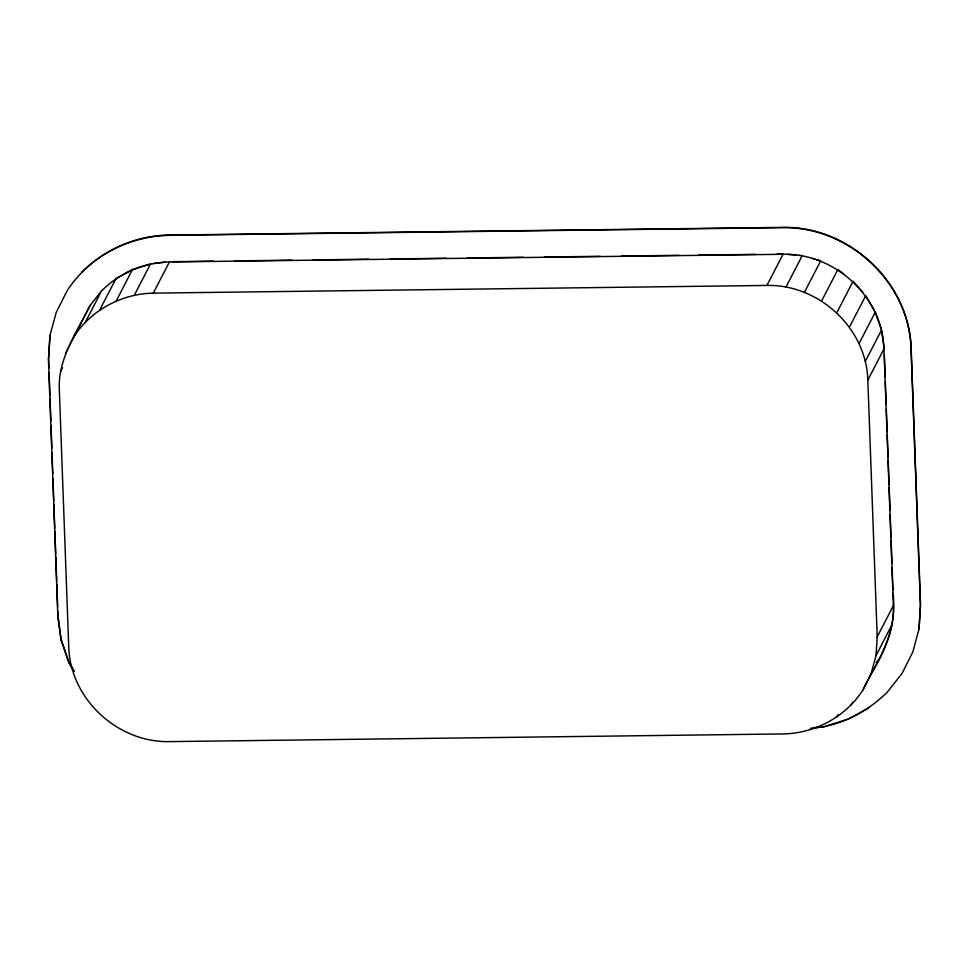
<?xml version="1.0" encoding="UTF-8"?>
<svg xmlns="http://www.w3.org/2000/svg" width="969" height="969" viewBox="0 0 969 969"><rect width="100%" height="100%" fill="white"/><g stroke="black" fill="none" stroke-linecap="round" stroke-linejoin="round"><path stroke-width="1.45" d="M74.08 671.565L69.017 662.905L61.095 640.012L57.837 616.139L48.45 359.402L49.964 335.48L56.214 312.406L66.934 291.088C88.894 256.882 128.09 235.83 168.582 235.067L782.225 227.388C848.42 225.765 909.334 281.749 911.163 348.331L920.55 605.068L919.036 629.002L912.786 652.064L902.066 673.394L887.265 692.145C866.734 712.457 839.457 726.568 810.387 728.313M48.922 368.196L48.595 359.136L49.964 335.48M90.117 305.32C76.926 332.319 57.546 358.651 59.351 390.228L68.738 646.965C70.18 699.073 117.843 742.884 169.648 741.612L783.303 733.933C814.905 733.339 845.489 716.939 862.737 690.303C875.903 663.402 895.162 637.142 893.357 605.686L883.97 348.949C882.529 296.829 834.866 253.018 783.061 254.29L169.405 261.969C144.09 262.635 119.453 272.931 101.563 290.918M862.737 690.303L871.131 673.625L876.012 655.565L877.199 636.839L867.824 380.102C866.383 327.994 818.708 284.183 766.915 285.443L153.259 293.135C121.646 293.728 91.062 310.128 73.826 336.752M871.131 673.625C886.441 649.654 896.579 622.086 893.055 593.331M81.88 272.047L81.735 272.325C104.604 249.348 136.084 236.182 168.436 235.346L782.092 227.654C848.275 226.043 909.188 282.015 911.03 348.61L920.405 605.346L919.036 629.002M82.232 321.005L89.972 305.598L101.697 290.639L85.405 322.071M65.432 353.443L81.578 322.289M60.55 371.502L62.561 367.602M99.734 309.971L116.026 278.539L132.535 269.467L149.226 264.222M116.244 300.899L132.535 269.467M134.328 295.206L150.619 263.786M153.259 293.135L169.551 261.703M57.837 616.139L57.813 611.342M61.095 640.012L57.97 615.872M69.017 662.905L61.241 639.734M766.915 285.443L783.206 254.011L777.15 254.096M785.98 287.054L802.271 255.622L799.34 255.38M804.452 292.275L820.743 260.843L812.216 258.432M821.615 300.923L837.906 269.503L843.757 274.009M836.816 312.66L853.108 281.24L862.834 292.299M849.462 327.037L865.753 295.618L873.881 309.547M859.067 343.511L875.358 312.079L881.075 328.612M865.269 361.425L881.56 329.993L884.116 348.67L867.824 380.102M824.619 726.75L813.379 727.731M877.199 636.839L893.491 605.407M836.828 717.096L838.173 714.504M876.012 655.565L892.304 624.133M851.145 704.984L852.49 702.392M847.718 719.482L868.818 707.891M876.206 662.542L878.883 659.15M826.206 726.023L846.409 719.664M153.526 263.459L165.178 262.175M172.567 261.666L213.386 261.158M234.546 260.891L291.972 260.164M313.132 259.898L369.056 259.207M390.216 258.941L446.152 258.238M467.312 257.972L523.236 257.269M544.396 257.003L600.32 256.313M621.48 256.046L678.906 255.319M698.564 255.077L755.99 254.362M787.603 254.387L796.409 255.126M69.889 663.874L74.213 671.299M884.334 354.715L885.157 377.365M885.327 381.895L886.15 404.545M886.32 409.075L887.144 431.738M887.253 434.754L888.088 457.404M888.198 460.432L889.082 484.585M889.191 487.613L890.014 510.263M890.184 514.793L891.008 537.444M891.117 540.472L891.952 563.122M892.11 567.652L892.946 590.303M49.092 372.726L49.916 395.376M50.025 398.404L50.86 421.055M51.018 425.585L51.854 448.235M52.011 452.765L52.786 473.914M52.956 478.444L53.779 501.094M53.889 504.11L54.773 528.275M54.882 531.303L55.717 553.953M55.827 556.969L56.711 581.134M56.82 584.15L57.643 606.812"/></g></svg>
